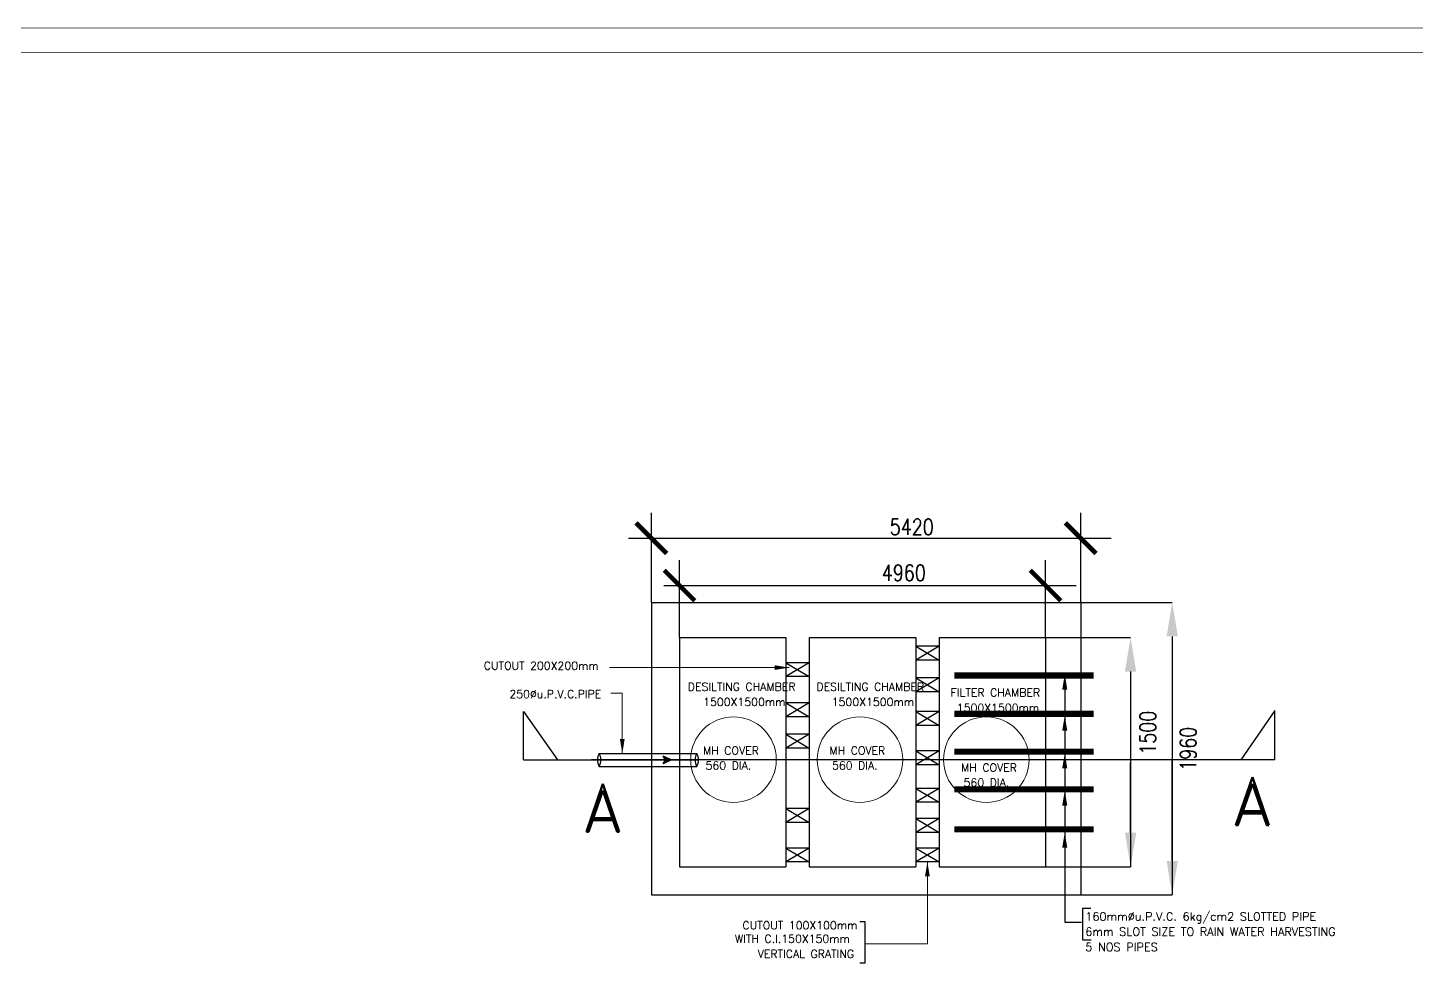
# Model space of a CAD drawing. Header units: millimetres. Extents: x 5085619 to 5232807, y 157605 to 261568.
# Drawn here: x 5141560 to 5170276, y 242006 to 261568 of the extents above; entities that cross this region are included whole.
import ezdxf
from ezdxf.enums import TextEntityAlignment as Align

# ---------------------------------------------------------------- set-up
doc = ezdxf.new("R2010")
doc.units = ezdxf.units.MM
doc.header["$MEASUREMENT"] = 0
doc.layers.get('0').update_dxf_attribs({"color": 8, "lineweight": 15})
for name, color, linetype in [('Layer1', 30, 'Continuous'), ('PL-R.W PIPE', 5, 'Continuous'), ('PL-TEXT', 7, 'Continuous')]:
    doc.layers.add(name, color=color, linetype=linetype)
doc.layers.add('RWP', color=5, linetype='Continuous', lineweight=0)
doc.layers.add('wall', color=7, linetype='Continuous', lineweight=0)
doc.styles.add('ROMANC', font='romans.shx', dxfattribs={"width": 0.8, "height": 3})
doc.styles.add('ROMAND', font='romand')
doc.styles.add('TEXT', font='romans.shx')
doc.styles.add('vicky', font='arial.ttf', dxfattribs={"height": 150})
doc.dimstyles.new('vicky', dxfattribs={"dimscale": 0, "dimtxt": 100, "dimasz": 300, "dimexe": 0, "dimexo": 25, "dimgap": 50, "dimtad": 1, "dimdec": 4, "dimrnd": 1, "dimzin": 12, "dimdsep": 46, "dimtxsty": 'vicky', "dimcen": 0.09, "dimclrd": 3, "dimclre": 3, "dimclrt": 7, "dimaunit": 1, "dimadec": 0, "dimazin": 0, "dimtfac": 100, "dimtdec": 4, "dimtofl": 0, "dimtmove": 1, "dimatfit": 3, "dimfxl": 100, "dimfxlon": 1, "dimtolj": 1, "dimtzin": 12, "dimlwd": 5, "dimlwe": 0, "dimarcsym": 1})

# ---------------------------------------------------------------- blocks, each defined once
blk = doc.blocks.new('_ArchTick')
at = {"color": 0, "linetype": 'ByBlock', "const_width": 0.15}
blk.add_lwpolyline([(-0.5, -0.5), (0.5, 0.5)], dxfattribs=at)

msp = doc.modelspace()

# ---------------------------------------------------------------- hatches: boundary and pattern name
at = {"layer": 'wall', "lineweight": -3}
msp.add_hatch(color=1, dxfattribs=at).paths.add_polyline_path([(5154748, 246419), (5154698, 246500), (5154872, 246419), (5154698, 246338)])

# ---------------------------------------------------------------- linework, layer by layer
at = {"layer": 'Layer1'}
for p, q in [((5154457, 249677), (5154457, 251535)), ((5163336, 249677), (5163336, 251535)), ((5153982, 251008), (5163336, 251008)), ((5163336, 251008), (5163968, 251008)), ((5155038, 248950), (5155038, 250555)), ((5162609, 248950), (5162609, 250555)), ((5154718, 250029), (5162609, 250029)), ((5162609, 250029), (5163241, 250029)), ((5160408, 248771), (5159924, 248771)), ((5160408, 248771), (5159924, 248485)), ((5159924, 248771), (5160408, 248485)), ((5157723, 248430), (5157239, 248430)), ((5157723, 248430), (5157239, 248143)), ((5157239, 248430), (5157723, 248143)), ((5160408, 248485), (5159924, 248485)), ((5157723, 248143), (5157239, 248143)), ((5160408, 248117), (5159924, 248117)), ((5160408, 248117), (5159924, 247831)), ((5159924, 248117), (5160408, 247831)), ((5160408, 247831), (5159924, 247831)), ((5157723, 247601), (5157239, 247601)), ((5157723, 247601), (5157239, 247314)), ((5157239, 247601), (5157723, 247314)), ((5157723, 247314), (5157239, 247314)), ((5160408, 247420), (5159924, 247420)), ((5160408, 247420), (5159924, 247134)), ((5159924, 247420), (5160408, 247134)), ((5157723, 246953), (5157239, 246953)), ((5157723, 246953), (5157239, 246666)), ((5157239, 246953), (5157723, 246666)), ((5160408, 247134), (5159924, 247134)), ((5157723, 246666), (5157239, 246666)), ((5160408, 246606), (5159924, 246606)), ((5160408, 246606), (5159924, 246319)), ((5159924, 246606), (5160408, 246319)), ((5160408, 246319), (5159924, 246319)), ((5160408, 245829), (5159924, 245829)), ((5160408, 245829), (5159924, 245543)), ((5159924, 245829), (5160408, 245543)), ((5160408, 245543), (5159924, 245543)), ((5157723, 245412), (5157239, 245412)), ((5157723, 245412), (5157239, 245125)), ((5157239, 245412), (5157723, 245125)), ((5157723, 245125), (5157239, 245125)), ((5160408, 245208), (5159924, 245208)), ((5160408, 245208), (5159924, 244921)), ((5159924, 245208), (5160408, 244921)), ((5160408, 244921), (5159924, 244921)), ((5157723, 244597), (5157239, 244597)), ((5157723, 244597), (5157239, 244310)), ((5157239, 244597), (5157723, 244310)), ((5160408, 244597), (5159924, 244597)), ((5160408, 244597), (5159924, 244310)), ((5159924, 244597), (5160408, 244310)), ((5157723, 244310), (5157239, 244310)), ((5160408, 244310), (5159924, 244310))]:
    msp.add_line(p, q, dxfattribs=at)
at = {"layer": 'PL-R.W PIPE'}
for p, q in [((5151816, 246419), (5151816, 247421)), ((5151816, 247421), (5152515, 246419)), ((5167349, 247444), (5166651, 246419)), ((5167349, 246419), (5167349, 247444)), ((5167349, 246419), (5153219, 246419))]:
    msp.add_line(p, q, dxfattribs=at)
at = {"layer": 'PL-TEXT'}
for p, q in [((5163336, 249677), (5165230, 249677)), ((5165230, 248975), (5165230, 243628)), ((5162609, 248950), (5164368, 248950)), ((5163007, 248185), (5163007, 243060)), ((5164368, 248248), (5164368, 244210)), ((5165230, 244331), (5165230, 246433)), ((5164368, 244912), (5164368, 246361)), ((5162609, 244210), (5164368, 244210)), ((5163336, 243628), (5165230, 243628)), ((5163543, 243348), (5163371, 243348)), ((5163371, 243348), (5163371, 242697)), ((5158767, 243080), (5158872, 243080)), ((5158872, 243080), (5158872, 242213)), ((5163007, 243060), (5163356, 243060)), ((5163371, 242697), (5163551, 242697)), ((5158872, 242213), (5158767, 242213))]:
    msp.add_line(p, q, dxfattribs=at)
at = {"layer": 'PL-TEXT', "const_width": 13.5}
for points in [[(5085626, 157611), (5232801, 157611), (5232801, 261561), (5085626, 261561)], [(5086126, 158111), (5232301, 158111), (5232301, 261061), (5086126, 261061)]]:
    msp.add_lwpolyline(points, close=True, dxfattribs=at)
at = {"layer": 'PL-TEXT'}
for points in [[(5165347, 248975), (5165113, 248975), (5165230, 249677)], [(5164485, 248248), (5164251, 248248), (5164368, 248950)], [(5162954, 247875), (5163059, 247875), (5163007, 248191)], [(5162954, 247023), (5163059, 247023), (5163007, 247339)], [(5162954, 246247), (5163059, 246247), (5163007, 246563)], [(5162954, 245474), (5163059, 245474), (5163007, 245790)], [(5162954, 244602), (5163059, 244602), (5163007, 244918)], [(5164485, 244912), (5164251, 244912), (5164368, 244210)], [(5165347, 244331), (5165113, 244331), (5165230, 243628)]]:
    msp.add_solid(points, dxfattribs=at)
at = {"layer": 'RWP'}
for centre in [(5156156, 246425), (5158771, 246425), (5161384, 246425)]:
    msp.add_circle(centre, 885, dxfattribs=at)
at = {"layer": 'wall', "color": 1, "lineweight": -3}
for p, q in [((5154457, 249677), (5163336, 249677)), ((5154457, 249677), (5154457, 243628)), ((5163336, 249677), (5163336, 243628)), ((5155038, 248950), (5157239, 248950)), ((5155038, 248950), (5155038, 244210)), ((5157239, 248950), (5157239, 244210)), ((5157723, 248950), (5159924, 248950)), ((5157723, 248950), (5157723, 244210)), ((5157723, 248950), (5157723, 244210)), ((5159924, 248950), (5159924, 244210)), ((5160408, 248950), (5162609, 248950)), ((5160408, 248950), (5160408, 244210)), ((5162609, 248950), (5162609, 244210)), ((5151816, 246419), (5155433, 246419)), ((5153378, 246552), (5155398, 246552)), ((5154748, 246419), (5154698, 246500)), ((5154872, 246419), (5154698, 246500)), ((5154698, 246338), (5154748, 246419)), ((5154872, 246419), (5154698, 246338)), ((5153378, 246285), (5155396, 246285)), ((5155038, 244210), (5157239, 244210)), ((5157723, 244210), (5159924, 244210)), ((5160408, 244210), (5162609, 244210)), ((5161941, 244210), (5162609, 244210)), ((5154457, 243628), (5163336, 243628))]:
    msp.add_line(p, q, dxfattribs=at)
at = {"layer": 'wall', "color": 1, "lineweight": -3, "const_width": 126}
for points in [[(5160723, 248166), (5163602, 248166)], [(5160723, 247374), (5163602, 247374)], [(5160723, 246592), (5163602, 246592)], [(5160723, 245812), (5163602, 245812)], [(5160723, 244986), (5163602, 244986)]]:
    msp.add_lwpolyline(points, dxfattribs=at)
at = {"layer": 'wall', "color": 1, "lineweight": -3}
for centre, radius, start, end in [((5153602, 246419), 261, 149.2422, 210.7578), ((5153158, 246419), 257, 328.7553, 31.2447), ((5155620, 246419), 261, 149.2422, 210.7578), ((5155176, 246419), 257, 328.7553, 31.2447)]:
    msp.add_arc(centre, radius, start, end, dxfattribs=at)

# ---------------------------------------------------------------- block references
at = {"layer": 'Layer1', "xscale": -632.021130019566, "yscale": 632.0211299954535, "zscale": 632.0211300000004}
for p in [(5154457, 251008), (5155038, 250029)]:
    msp.add_blockref('_ArchTick', p, dxfattribs=at)
at = {"layer": 'Layer1', "xscale": -632.021130019566, "yscale": 632.0211299954535, "zscale": 632.0211300000004, "rotation": 180}
for p in [(5163336, 251008), (5162609, 250029)]:
    msp.add_blockref('_ArchTick', p, dxfattribs=at)

# ---------------------------------------------------------------- texts
at = {"layer": 'PL-TEXT', "style": 'TEXT'}
for s, height, p in [('CUTOUT 200X200mm', 165.53, (5152179, 248369)), ('250%%Cu.P.V.C.PIPE', 165.53, (5152472, 247782)), ('DESILTING CHAMBER', 165.53, (5156325, 247934)), ('DESILTING CHAMBER', 165.53, (5158985, 247934)), ('FILTER CHAMBER', 165.53, (5161572, 247814)), ('1500X1500mm', 165.53, (5156379, 247619)), ('1500X1500mm', 165.53, (5159039, 247619)), ('1500X1500mm', 165.53, (5161626, 247498)), ('MH COVER', 165.5, (5156103, 246613)), ('MH COVER', 165.5, (5158718, 246613)), ('560 DIA.', 165.5, (5156050, 246304)), ('560 DIA.', 165.5, (5158665, 246304)), ('MH COVER', 165.5, (5161440, 246260)), ('560 DIA.', 165.5, (5161386, 245951)), ('CUTOUT 100X100mm', 165.53, (5157530, 242998)), ('WITH C.I.150X150mm ', 165.53, (5157431, 242719)), (' VERTICAL GRATING', 165.53, (5157596, 242407))]:
    msp.add_text(s, height=height, dxfattribs=at).set_placement(p, align=Align.MIDDLE)
at = {"layer": 'PL-TEXT'}
for s, height, style, p in [('A', 991, 'ROMAND', (5153029, 244935)), ('A', 991, 'ROMAND', (5166462, 245073)), ('160mm%%Cu.P.V.C. 6kg/cm2 SLOTTED PIPE ', 170.65, 'TEXT', (5163432, 243095)), ('6mm SLOT SIZE TO RAIN WATER HARVESTING ', 170.65, 'TEXT', (5163431, 242781)), ('5 NOS PIPES', 170.65, 'TEXT', (5163431, 242463))]:
    msp.add_text(s, height=height, dxfattribs=dict(at, style=style)).set_placement(p)
at = {"layer": 'PL-TEXT', "char_height": 331.8, "attachment_point": 5, "style": 'ROMANC'}
for s, insert in [('5420', (5159843, 251240)), ('4960', (5159678, 250292))]:
    msp.add_mtext(s, dxfattribs=dict(at, insert=insert))
at = {"layer": 'PL-TEXT', "char_height": 331.8, "attachment_point": 5, "rotation": 90, "style": 'ROMANC'}
for s, insert in [('\\A1;1500', (5164726, 246983)), ('\\A1;1960', (5165558, 246650))]:
    msp.add_mtext(s, dxfattribs=dict(at, insert=insert))

# ---------------------------------------------------------------- leaders
at = {"layer": 'PL-TEXT'}
for points in [[(5157304, 248330), (5153593, 248330)], [(5153856, 246552), (5153856, 247798), (5153621, 247798)], [(5160166, 244310), (5160166, 242617), (5158872, 242617)]]:
    msp.add_leader(points, dimstyle='vicky', override={"dimscale": 1, "dimtad": 0}, dxfattribs=at)

doc.saveas('drawing.dxf')
